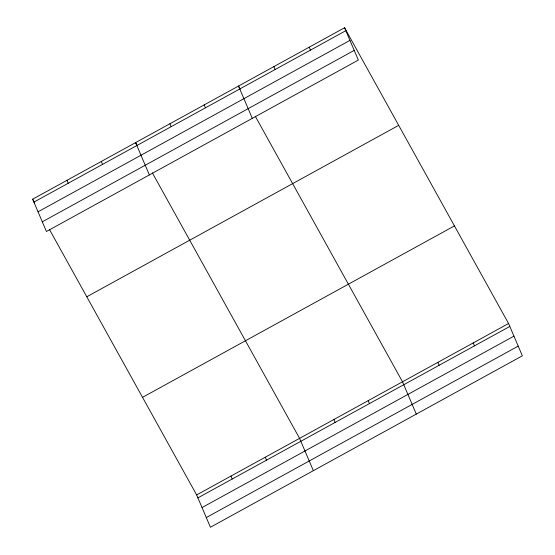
<?xml version="1.0" encoding="UTF-8"?>
<svg xmlns="http://www.w3.org/2000/svg" width="555" height="555" viewBox="0 0 555 555"><rect width="100%" height="100%" fill="white"/><g stroke="black" fill="none" stroke-linecap="round" stroke-linejoin="round"><path stroke-width="0.83" d="M344.572 27.75L358.35 60.065L46.44 231.497L32.655 199.183L344.572 27.75L508.56 323.503L522.345 355.817L210.428 527.25L196.65 494.935L49.437 229.444M33.91 202.117L345.82 30.685M38.045 211.816L349.955 40.383M42.305 221.806L354.215 50.373M86.774 296.779L398.684 125.347M142.531 397.338L454.441 225.906M196.65 494.935L508.56 323.503M197.899 497.87L509.809 326.437M202.034 507.568L513.944 336.136M206.293 517.558L518.21 346.119M240.197 89.064L238.518 86.039L252.303 118.354M255.3 116.3L402.507 381.791L416.292 414.106M137.265 145.639L135.587 142.607L149.371 174.922M152.368 172.876L299.575 438.36L313.36 470.675M32.655 199.183L34.757 202.963M473.207 342.928L474.463 345.869M309.218 47.182L310.474 50.116M437.86 362.36L439.109 365.294M273.872 66.607L275.12 69.541M368.201 400.648L369.45 403.582M204.205 104.895L205.461 107.83M333.888 419.504L335.144 422.438M169.899 123.751L171.148 126.686M265.269 457.223L266.518 460.157M101.281 161.47L102.529 164.405M230.956 476.079L232.212 479.014M66.968 180.326L68.216 183.261"/></g></svg>
